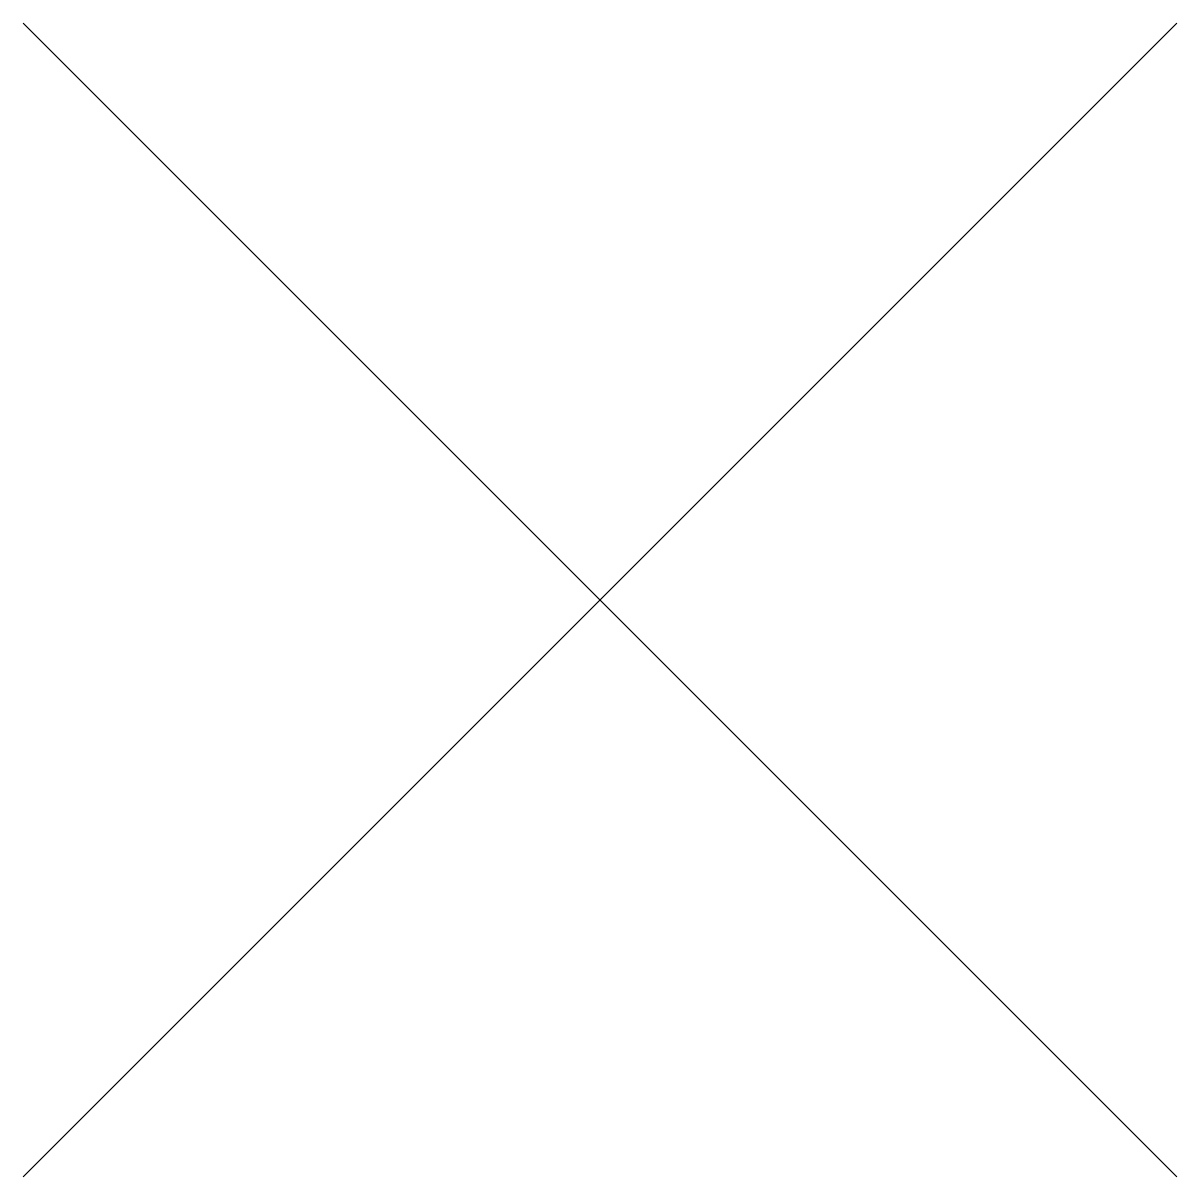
# Model space of a CAD drawing. Header units: millimetres. Extents: x -10190.964 to -10190.839, y 63.134 to 63.259.
import ezdxf

# ---------------------------------------------------------------- set-up
doc = ezdxf.new("R2010")
doc.units = ezdxf.units.MM
doc.header["$LTSCALE"] = 10
doc.layers.add('Tub_símbolos', color=2, linetype='Continuous')

msp = doc.modelspace()

# ---------------------------------------------------------------- linework, layer by layer
at = {"layer": 'Tub_símbolos', "color": 3}
for p, q in [((-10190.96357, 63.25868), (-10190.83857, 63.13368)), ((-10190.83857, 63.25868), (-10190.96357, 63.13368))]:
    msp.add_line(p, q, dxfattribs=at)

doc.saveas('drawing.dxf')
